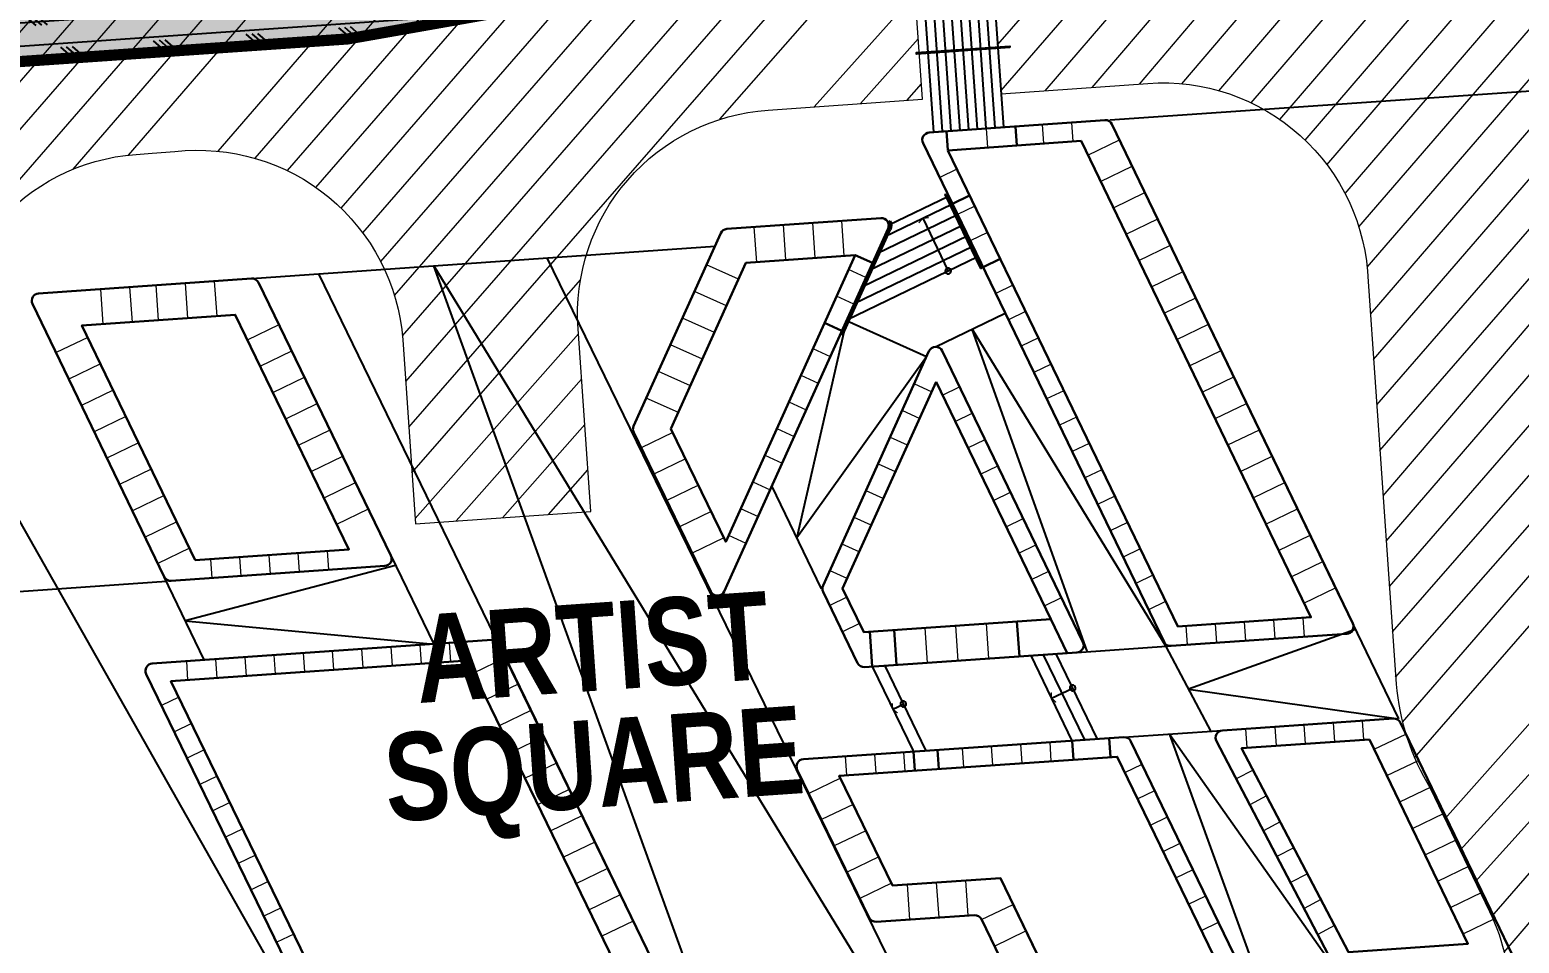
# Model space of a CAD drawing. Header units: millimetres. Extents: x 306 to 836129804, y -168137 to 818603917.
# Drawn here: x 834510140 to 834561028, y 818070758 to 818101972 of the extents above; entities that cross this region are included whole.
import ezdxf

# ---------------------------------------------------------------- set-up
doc = ezdxf.new("R2010")
doc.units = ezdxf.units.MM
doc.header["$LTSCALE"] = 3
for name, pattern in [('ACAD_ISO03W100', [30, 12, -18]), ('Dash 1_100', [2.25, 1.25, -1]), ('DIVIDE', [1.25, 0.5, -0.25, 0, -0.25, 0, -0.25])]:
    doc.linetypes.add(name, pattern=pattern)
for name, color, linetype in [('_ANCILIARY', 40, 'Continuous'), ('_ANCILIARY HATCH', 1, 'Continuous'), ('_base', 251, 'Continuous'), ('_DEV LINE', 96, 'DIVIDE'), ('LWK-GA_HANDRAIL', 251, 'Continuous'), ('LWK-STEPS', 251, 'Continuous'), ('LWK-STEPS ARROW', 251, 'Continuous')]:
    doc.layers.add(name, color=color, linetype=linetype)
for name, color, linetype, lineweight in [('Eva-New', 1, 'ACAD_ISO03W100', 18), ('Hatch (HOR not under LTC submission)', 252, 'Continuous', 35), ('LWK-GA_PLANTER WALL TILES', 251, 'Continuous', 9), ('LWK-GA_PLANTERWALL', 251, 'Continuous', 30), ('UAJ-00ANNO-t', 7, 'Continuous', 5)]:
    doc.layers.add(name, color=color, linetype=linetype, lineweight=lineweight)
doc.styles.add('_BOLD', font='arialbd.ttf', dxfattribs={"width": 0.8})

# ---------------------------------------------------------------- blocks, each defined once
blk = doc.blocks.new('3A35X-MAGP-P-00-0$0$02_UNS-dotopen')
at = {"layer": 'LWK-STEPS ARROW', "lineweight": -2}
blk.add_lwpolyline([(-0.5, 6.123233995736766e-17, 1), (0.5, 0, 1)], format="xyb", close=True, dxfattribs=at)
blk = doc.blocks.new('3A35X-MAGP-P-LD-00-0')
at = {"layer": '_base'}
for points in [[(834576482.7171346, 818100908.5213166), (834547043.2209332, 818098887.5178452)], [(834517727.9745632, 818093475.7456318), (834533553.9735228, 818094582.1026031)], [(834535850.6497957, 818061001.8397056), (834523950.4507833, 818093911.0163387), (834543691.6246833, 818061549.7754132)], [(834544207.5325582, 818060547.4460535), (834527817.8314686, 818094181.1029085)], [(834531644.6444136, 818069691.0713912), (834520013.3202828, 818093635.5085747)], [(834522336.8583231, 818063016.1175504), (834505571.7397932, 818092625.5760329), (834503200.7650394, 818061678.3599648)], [(834541086.7062768, 818091138.5056492), (834543466.8999133, 818092288.2658163)], [(834538044.1623021, 818092039.6726713), (834536342.0983381, 818084624.0268844), (834540774.0335021, 818090808.4393682)], [(834538044.1623021, 818092039.6726713), (834540774.0335021, 818090808.4393682)], [(834546280.6155558, 818080707.6579297), (834542338.2355117, 818091743.0608593), (834548963.090871, 818080891.4065473)], [(834537192.1170497, 818082863.8090786), (834535492.4521073, 818086384.2261221)], [(834522638.41137, 818083669.9997557), (834515453.1173854, 818081779.7113961), (834523941.8060395, 818080982.3732381)], [(834522478.9896326, 818084007.0374713), (834523941.8060395, 818080982.3732381)], [(834514809.2830704, 818083121.9547647), (834501777.94019, 818082206.4561437)], [(834516100.6457183, 818080438.2346991), (834514730.7440627, 818083279.2614336)], [(834555334.7735407, 818081683.5349605), (834556902.5755335, 818078430.5327893)], [(834555435.844364, 818081473.8250555), (834549728.0116682, 818079441.0383809), (834556902.5755335, 818078430.5327893)], [(834545915.1589135, 818080692.244372), (834549135.307145, 818080914.7022732)], [(834550499.5123416, 818077988.3068563), (834548962.6146901, 818080892.1905202)], [(834550872.634653, 818078014.3533694), (834547517.8532118, 818077785.6518757)], [(834553476.237858, 818065804.2067163), (834549089.4759617, 818077893.61076), (834554783.3016683, 818069813.0086747)]]:
    blk.add_lwpolyline(points, dxfattribs=at)
at = {"layer": 'LWK-GA_HANDRAIL', "ltscale": 0.5, "elevation": 0.3694684634786922}
blk.add_lwpolyline([(834543629.6129199, 818101363.7351264), (834540436.8393509, 818101139.563523), (834540433.0728045, 818101193.1936885), (834543625.845214, 818101417.3652104)], close=True, dxfattribs=at)
at = {"layer": 'LWK-GA_HANDRAIL', "ltscale": 0.5}
for points, elevation in [([(834541409.0228012, 818096341.4980785), (834541445.0407115, 818096358.8966455)], 4.147538339483037e-06), ([(834541409.0228012, 818096341.4980785), (834542626.922495, 818093820.2443547)], -0.1423431099997182), ([(834541445.0407115, 818096358.8966455), (834542662.9404054, 818093837.6429218)], -0.1423431099997182), ([(834539504.3764106, 818095421.4525323), (834539540.3972675, 818095438.8525229)], -0.2654935163339434), ([(834537884.6880498, 818091563.5519058), (834539509.4843721, 818095163.886013)], 2.387962164262257), ([(834537921.1509458, 818091547.1063195), (834539545.9436051, 818095147.4323102)], 2.387962164262257), ([(834542626.922495, 818093820.2443547), (834542662.9404054, 818093837.6429218)], 4.250290527765474e-06), ([(834537921.1509458, 818091547.1063197), (834537884.6880498, 818091563.5519058)], 2.387962164262257)]:
    blk.add_lwpolyline(points, dxfattribs=dict(at, elevation=elevation))
at = {"layer": 'LWK-GA_HANDRAIL', "ltscale": 0.5, "elevation": -0.2846905740935907}
for points in [[(834539504.3764107, 818095421.4525323, -0.22560821142722), (834539509.4842781, 818095163.8858044)], [(834539540.3871603, 818095438.8728187, -0.2252048695301617), (834539545.9429948, 818095147.4309577)]]:
    blk.add_lwpolyline(points, format="xyb", dxfattribs=at)
at = {"layer": 'LWK-GA_PLANTER WALL TILES'}
for p, q in [((834515539.1886374, 818092118.7770512, 1.327279455442847e-06), (834515458.0337249, 818093316.02969, 1.327630640285273e-06)), ((834516536.8991693, 818092186.4061452, 1.465718246641231e-06), (834516455.7442573, 818093383.6587834, 1.466069431543781e-06)), ((834514541.4781053, 818092051.1479576, 1.188840664240954e-06), (834514460.3231928, 818093248.4005964, 1.18919184908338e-06)), ((834538054.1276532, 818082586.6234145, 2.653492992520806), (834537468.8616241, 818082303.8449234, 5.404662936910669)), ((834538489.1714858, 818081686.2141389, 2.653493043908273), (834537903.9054567, 818081403.4356477, 5.404662988298136)), ((834549639.7535532, 818081600.9875088, 0.1231548705687225), (834549684.5202441, 818080952.4647093, 0.1231548704899477)), ((834550637.3795526, 818081669.8523426, 0.12315500900777), (834550682.1462436, 818081021.3295431, 0.1231550089289952)), ((834551635.005552, 818081738.7171764, 0.1231551474468175), (834551679.772243, 818081090.194377, 0.1231551473680427)), ((834552632.6315515, 818081807.5820103, 0.1231552858858649), (834552677.3982425, 818081159.0592108, 0.1231552858070902)), ((834553630.257551, 818081876.4468441, 0.1231554243249124), (834553675.0242419, 818081227.9240446, 0.1231554242461377))]:
    blk.add_line(p, q, dxfattribs=at)
for points, elevation in [([(834542819.8702403, 818098599.3234531), (834542865.9703343, 818097950.9602975)], -0.123150467296954), ([(834544730.2681644, 818098735.1570876), (834544776.3682584, 818098086.793932)], 0.2463054686499201), ([(834545727.749942, 818098806.080309), (834545773.8500359, 818098157.7171534)], 0.2463054686499201), ([(834546292.3919002, 818097692.7898657), (834547373.4866152, 818098214.2184203)], 0.2463067056983932), ([(834541812.8767593, 818097206.743148), (834541227.5857165, 818096924.0164338)], 4.028851773127395e-06), ([(834546726.8171284, 818096792.0819658), (834547807.9118434, 818097313.5105203)], 0.2463067056983932), ([(834547160.637883, 818095891.0826442), (834548241.7325982, 818096412.5111986)], 0.2463068082104062), ([(834542423.3254824, 818095943.0133615), (834541838.0344398, 818095660.2866466)], 4.250290527751943e-06), ([(834536972.3742093, 818094176.6827788), (834536888.2626648, 818095372.7114526)], 0.1231525487206838), ([(834537969.9104927, 818094246.8352085), (834537885.7989482, 818095442.8638823)], 0.1231525487206838), ([(834547595.0631111, 818094990.3747442), (834548676.1578263, 818095511.8032986)], 0.2463068082104062), ([(834534977.3386905, 818094035.8511162), (834534893.1900985, 818095232.4065937)], 0.1231522718425067), ([(834535974.8379259, 818094106.5303491), (834535890.7263814, 818095302.5590229)], 0.1231525487206838), ([(834542858.2896591, 818095042.5656035), (834542272.9986166, 818094759.8388886)], 4.250290527751943e-06), ([(834548030.0927151, 818094089.9584688), (834549111.1874298, 818094611.3870231)], 0.2463069108949927), ([(834534356.298211, 818093451.0245172), (834533262.6134795, 818093944.8337094)], 0.1231521279526676), ([(834538708.912071, 818093512.1183096), (834538116.4904252, 818093779.5728092)], 4.250290527779699e-06), ([(834548464.5179434, 818093189.2505689), (834549545.612658, 818093710.6791232)], 0.2463069108949927), ([(834512647.8587084, 818091912.8491974), (834512563.6607417, 818093109.8916785)], 9.259216492796833e-07), ([(834513645.3941096, 818091983.0141697), (834513561.1961429, 818093180.0566508)], 9.259216492796833e-07), ([(834533944.7896664, 818092539.6186154), (834532851.1049349, 818093033.4278076)], 0.1231521279526676), ([(834538297.441329, 818092600.6953405), (834537705.0196832, 818092868.1498401)], 4.250290527779699e-06), ([(834543728.2180127, 818093241.6700876), (834543142.9269701, 818092958.9433727)], 4.250290527751943e-06), ([(834548898.3386976, 818092288.2512469), (834549979.4334127, 818092809.679801)], 0.2463070134070056), ([(834544163.1821889, 818092341.2223287), (834543577.8911462, 818092058.4956145)], 4.353042716065403e-06), ([(834517575.8894684, 818091374.1644055), (834518654.9513574, 818091897.7019498)], 1.085829891274898e-06), ([(834533533.2811219, 818091628.2127136), (834532439.5963904, 818092122.0219058)], 0.1231521279526676), ([(834549332.7639254, 818091387.5433468), (834550413.8586406, 818091908.9719008)], 0.2463070134070056), ([(834512118.4550285, 818091460.0394673), (834511037.7029418, 818090938.5273129)], 0.1231461496797579), ([(834544598.1463647, 818091440.7745702), (834544012.855322, 818091158.0478561)], 4.353042716051525e-06), ([(834518012.4033034, 818090474.4668608), (834519091.4651923, 818090998.0044051)], 1.085829891274898e-06), ([(834533121.7725779, 818090716.8068119), (834532028.0878462, 818091210.6160041)], 0.1231519966940329), ([(834536896.8059711, 818091077.9432604), (834537489.2182957, 818090810.4929687)], 0.1231531437638681), ([(834549766.5846804, 818090486.544025), (834550847.6793953, 818091007.9725794)], 0.2463071159190186), ([(834512553.0484905, 818090559.4127284), (834511472.2964038, 818090037.900574)], 0.1231461496797579), ([(834532710.2640333, 818089805.4009101), (834531616.5793016, 818090299.2101023)], 0.1231519966940329), ([(834545033.1105415, 818090540.3268124), (834544447.819499, 818090257.6000983)], 4.455794904337229e-06), ([(834518448.9171383, 818089574.7693161), (834519527.9790273, 818090098.3068604)], 1.085829891274898e-06), ([(834536485.3352288, 818090166.5202916), (834537077.7475533, 818089899.0699998)], 0.1231531437638681), ([(834540947.8053071, 818089601.9565787), (834540383.300399, 818089856.9061478)], 2.653493302183635), ([(834541321.6496097, 818089490.0711377), (834541906.8688809, 818089772.9463836)], 2.6534935252795), ([(834550201.0099087, 818089585.836125), (834551282.1046236, 818090107.2646794)], 0.2463071159190186), ([(834512987.6419525, 818089658.7859895), (834511906.8898658, 818089137.2738351)], 0.1231461496797579), ([(834532298.7554886, 818088893.9950083), (834531205.070757, 818089387.8042005)], 0.1231518654353981), ([(834536073.8614169, 818089255.098708), (834536666.2768116, 818088987.6470306)], 0.123153012515345), ([(834545468.0747174, 818089639.879054), (834544882.783675, 818089357.1523398)], 4.455794904351107e-06), ([(834513422.235414, 818088758.1592504), (834512341.4833277, 818088236.6470957)], 0.1231462523260975), ([(834518884.1428326, 818088674.4473623), (834519963.2047218, 818089197.984907)], 1.188840664286315e-06), ([(834540536.2026695, 818088690.5931667), (834539971.6977613, 818088945.5427358)], 2.653493302183635), ([(834541756.8422956, 818088589.7337976), (834542342.0615668, 818088872.6090435)], 2.6534935252795), ([(834545903.0388939, 818088739.4312965), (834545317.7478514, 818088456.7045815)], 4.558547092567422e-06), ([(834550634.8306634, 818088684.8368032), (834551715.925378, 818089206.2653574)], 0.2463072184310315), ([(834519320.6566677, 818087774.7498177), (834520399.7185569, 818088298.2873625)], 1.188840664286315e-06), ([(834532109.0367002, 818088206.1920118), (834531029.3445332, 818087682.4890169)], 2.866450537298735e-06), ([(834535662.3906751, 818088343.6757389), (834536254.8060697, 818088076.2240615)], 0.123153012515345), ([(834551069.2558916, 818087784.1289032), (834552150.3506061, 818088305.5574573)], 0.2463072184310315), ([(834513856.8288764, 818087857.5325117), (834512776.0767901, 818087336.020357)], 0.1231462523260975), ([(834540124.6107329, 818087779.2534484), (834539550.8120549, 818088038.4003991)], 2.653493169658574), ([(834542192.0349816, 818087689.3964574), (834542777.2542528, 818087972.2717034)], 2.6534935252795), ([(834546338.0030708, 818087838.9835385), (834545752.7120283, 818087556.2568235)], 4.558547092567422e-06), ([(834519757.1705028, 818086875.0522732), (834520836.232392, 818087398.5898179)], 1.188840664286315e-06), ([(834532545.4558623, 818087306.4485401), (834531465.7636952, 818086782.7455451)], 2.866450537298735e-06), ([(834535250.916863, 818087432.2541561), (834535843.3353277, 818087164.8010926)], 0.1231528812668219), ([(834551503.0766462, 818086883.1295813), (834552584.1713609, 818087404.5581356)], 0.2463073209430445), ([(834514291.4223384, 818086956.9057729), (834513210.6702517, 818086435.3936186)], 0.123146354972437), ([(834539713.0080955, 818086867.8900363), (834539139.2094175, 818087127.0369871)], 2.653493169658574), ([(834542627.2276678, 818086789.0591171), (834543212.446939, 818087071.9343632)], 2.653493628096935), ([(834546772.9672467, 818086938.5357802), (834546187.6762043, 818086655.809065)], 4.66129928089476e-06), ([(834520192.396197, 818085974.7303201), (834521271.4580865, 818086498.2678646)], 1.29185143729888e-06), ([(834532981.8750244, 818086406.7050688), (834531902.1828576, 818085883.0020739)], 2.96961819765911e-06), ([(834534839.4461211, 818086520.831187), (834535431.8645859, 818086253.3781235)], 0.1231528812668219), ([(834539301.4161593, 818085956.5503182), (834538718.3237113, 818086219.8946509)], 2.653493037133511), ([(834543062.4203541, 818085888.7217771), (834543647.6396253, 818086171.5970232)], 2.653493628096935), ([(834551937.5018744, 818085982.4216814), (834553018.5965891, 818086503.8502357)], 0.2463073209430445), ([(834514726.0158004, 818086056.279034), (834513645.2637137, 818085534.7668797)], 0.123146354972437), ([(834547207.931424, 818086038.0880225), (834546622.6403817, 818085755.3613073)], 4.661299280867004e-06), ([(834515160.6092625, 818085155.6522951), (834514079.8571758, 818084634.1401408)], 0.1231464576187765), ([(834520628.9100318, 818085075.0327753), (834521707.9719213, 818085598.5703198)], 1.29185143729888e-06), ([(834533418.2941866, 818085506.9615971), (834532338.6020198, 818084983.2586021)], 2.96961819765911e-06), ([(834534427.9723088, 818085609.409604), (834535020.3938438, 818085341.9551541)], 0.1231527500182988), ([(834538889.8135216, 818085045.1869062), (834538306.7210736, 818085308.5312389)], 2.653493037133511), ([(834543497.6130397, 818084988.384437), (834544082.832311, 818085271.2596831)], 2.653493730914371), ([(834547642.8955996, 818085137.6402633), (834547057.6045569, 818084854.9135488)], 4.764051469152708e-06), ([(834552371.3226289, 818085081.4223595), (834553452.4173437, 818085602.8509134)], 0.2463074234550575), ([(834534016.5015664, 818084697.9866351), (834534608.9231014, 818084430.5321852)], 0.1231527500182988), ([(834552805.7478567, 818084180.7144593), (834553886.8425716, 818084702.1430132)], 0.2463074234550575), ([(834515595.2027245, 818084255.0255562), (834514514.4506378, 818083733.5134019)], 0.1231464576187765), ([(834520300.6762592, 818084162.5510615), (834520345.9309878, 818083514.1283525)], 5.289641046666777e-07), ([(834533854.7133487, 818084607.2181253), (834532775.021182, 818084083.5151304)], 2.96961819765911e-06), ([(834538478.210884, 818084133.8234942), (834537895.118436, 818084397.1678269)], 2.653493037133511), ([(834543932.8057259, 818084088.047097), (834544518.0249972, 818084370.9223431)], 2.653493730914371), ([(834548077.8597759, 818084237.192505), (834547492.5687332, 818083954.4657905)], 4.764051469180464e-06), ([(834516310.3826653, 818083884.0604237), (834516355.637394, 818083235.6377147)], 5.289641046666777e-07), ([(834517307.9560637, 818083953.6830832), (834517353.2107924, 818083305.2603742)], 5.289641046666777e-07), ([(834518305.5294622, 818084023.3057426), (834518350.7841909, 818083374.8830336)], 5.289641046666777e-07), ([(834519303.1028607, 818084092.9284021), (834519348.3575894, 818083444.5056931)], 5.289641046666777e-07), ([(834553239.5686116, 818083279.7151375), (834554320.6633266, 818083801.1436921)], 0.2463075259670704), ([(834538066.6082463, 818083222.4600822), (834537483.5157983, 818083485.8044149)], 2.653493037133511), ([(834544367.9984117, 818083187.709757), (834544953.2176827, 818083470.5850027)], 2.653493833731806), ([(834548512.8239521, 818083336.7447473), (834547927.5329095, 818083054.0180324)], 4.866803657396779e-06), ([(834553673.99384, 818082379.0072376), (834554755.088555, 818082900.4357922)], 0.2463075259670704), ([(834544803.1910974, 818082287.3724167), (834545388.4103684, 818082570.2476624)], 2.653493833731806), ([(834548947.7881289, 818082436.2969893), (834548362.4970863, 818082153.5702745)], 4.866803657410657e-06), ([(834541769.3683805, 818081608.9640381), (834541851.9936743, 818080411.8119755)], -32.93357253703392), ([(834542818.4498358, 818081681.3697634), (834542901.0751295, 818080484.217701)], -32.93357268261326), ([(834540720.2869256, 818081536.5583128), (834540802.9122193, 818080339.4062501)], -32.93357239145459), ([(834518538.247219, 818079957.850682), (834518492.9697726, 818080606.271805)], 0.1231483764552106), ([(834519535.8181776, 818080027.5082918), (834519490.5407312, 818080675.9294149)], 0.1231483764552106), ([(834520533.3891362, 818080097.1659017), (834520488.1116898, 818080745.5870247)], 0.1231483764552106), ([(834521530.9600948, 818080166.8235115), (834521485.6826484, 818080815.2446345)], 0.1231483764552106), ([(834522528.5310534, 818080236.4811213), (834522483.253607, 818080884.9022443)], 0.1231483764552106), ([(834523526.102012, 818080306.1387311), (834523480.8245656, 818080954.5598541)], 0.1231483764552106), ([(834524523.6729707, 818080375.796341), (834524478.3955243, 818081024.217464)], 0.1231483764552106), ([(834515545.5343431, 818079748.8778526), (834515500.2568967, 818080397.2989756)], 0.1231483764552106), ([(834516543.1053017, 818079818.5354624), (834516497.8278553, 818080466.9565854)], 0.1231483764552106), ([(834517540.6762604, 818079888.1930722), (834517495.398814, 818080536.6141952)], 0.1231483764552106), ([(834525313.425492, 818079994.8374205), (834526398.19539, 818080521.0104235)], 0.1231502236939049), ([(834525749.8493965, 818079095.096249), (834526834.6192944, 818079621.2692521)], 0.1231502236939049), ([(834515229.6941319, 818079167.4840493), (834514644.2585915, 818078883.6053735)], 0.1231469870437864), ([(834526186.2733009, 818078195.3550775), (834527271.0431988, 818078721.5280806)], 0.1231502236939049), ([(834515666.0063909, 818078267.6887323), (834515080.5708506, 818077983.8100564)], 0.1231469870437864), ([(834551733.1800321, 818077433.7549974), (834551688.2620429, 818078082.2011205)], 5.321771903116989e-06), ([(834552730.789452, 818077502.8595963), (834552685.8714627, 818078151.3057194)], 5.321771903116989e-06), ([(834553728.3988718, 818077571.9641951), (834553683.4808825, 818078220.4103183)], 5.321771903116989e-06), ([(834554726.0082916, 818077641.068794), (834554681.0903023, 818078289.5149171)], 5.321771903116989e-06), ([(834555723.6177114, 818077710.1733929), (834555678.6997222, 818078358.619516)], 5.321771903116989e-06), ([(834526622.6972053, 818077295.613906), (834527707.4671032, 818077821.7869091)], 0.1231502236939049), ([(834544043.5061142, 818076906.4255706), (834543999.1173425, 818077554.9081357)], 5.378158122793003e-06), ([(834545041.1715987, 818076974.7159888), (834544996.7828269, 818077623.1985538)], 5.378158122793003e-06), ([(834556075.8318348, 818077385.6484013), (834557156.8561682, 818077906.5959909)], 0.123157351149129), ([(834516102.31865, 818077367.8934152), (834515516.8831097, 818077084.0147394)], 0.1231469870437864), ([(834538057.5132077, 818076496.6830617), (834538013.1244359, 818077145.1656268)], 5.378158122793003e-06), ([(834539055.1786921, 818076564.9734799), (834539010.7899203, 818077213.4560449)], 5.378158122793003e-06), ([(834540052.8441765, 818076633.263898), (834540008.4554048, 818077281.7464631)], 5.378158122793003e-06), ([(834542048.1751454, 818076769.8447343), (834542003.7863736, 818077418.3272994)], 5.378158122793003e-06), ([(834543045.8406298, 818076838.1351525), (834543001.451858, 818077486.6177175)], 5.378158122793003e-06), ([(834556509.9548261, 818076484.7947903), (834557590.9791595, 818077005.7423799)], 0.123157351149129), ([(834527059.1211097, 818076395.8727345), (834528143.8910077, 818076922.0457376)], 0.1231502236939049), ([(834547555.5354769, 818076593.9603314), (834548140.8085557, 818076876.7243998)], 0.1231556534846795), ([(834551934.353441, 818076675.1016252), (834551358.6132929, 818076373.4009762)], 5.352244724599793e-06), ([(834516539.9124706, 818076468.720094), (834515954.4774096, 818076184.8416504)], 0.1231470903639784), ([(834527495.5450141, 818075496.1315631), (834528580.3149121, 818076022.3045661)], 0.1231502236939049), ([(834537834.0213438, 818076403.2786564), (834536754.3291769, 818075879.5756613)], 5.378158122779086e-06), ([(834547990.5570716, 818075693.5403116), (834548575.8301504, 818075976.3043799)], 0.1231556534846795), ([(834556944.0778174, 818075583.9411793), (834558025.1021508, 818076104.8887689)], 0.123157351149129), ([(834516976.2247299, 818075568.924777), (834516390.7896689, 818075285.0463334)], 0.1231470903639784), ([(834528798.526496, 818075572.434736), (834528801.3843834, 818075573.8209684)], 0.1231505078167149), ([(834538270.440506, 818075503.5351846), (834537190.748339, 818074979.8321896)], 5.378158122779086e-06), ([(834552398.5082858, 818075789.347551), (834551822.7681377, 818075487.646902)], 5.352244724599793e-06), ([(834527931.9689186, 818074596.3903916), (834529016.7388165, 818075122.5633947)], 0.1231502236939049), ([(834548426.4327103, 818074793.5335977), (834549011.7057891, 818075076.297666)], 0.1231557564559083), ([(834557378.200809, 818074683.0875684), (834558459.2251424, 818075204.0351582)], 0.1231574536611419), ([(834517413.8185505, 818074669.7514553), (834516828.3839684, 818074385.8732445)], 0.1231471936841703), ([(834538706.8596681, 818074603.7917129), (834537627.1675012, 818074080.0887178)], 5.378158122779086e-06), ([(834552862.6631305, 818074903.5934768), (834552286.9229825, 818074601.8928277)], 5.352244724599793e-06), ([(834528368.392823, 818073696.6492201), (834529453.1627209, 818074222.8222232)], 0.1231502236939049), ([(834548861.4543048, 818073893.1135777), (834549446.7273836, 818074175.877646)], 0.1231557564559083), ([(834553326.8179761, 818074017.8394029), (834552751.0778283, 818073716.1387534)], 5.463343214783708e-06), ([(834557812.3238003, 818073782.2339574), (834558893.3481337, 818074303.1815472)], 0.1231574536611419), ([(834517850.130809, 818073769.956138), (834517264.6962268, 818073486.0779272)], 0.1231471936841703), ([(834539143.2788303, 818073704.0482411), (834538063.5866634, 818073180.3452461)], 5.378158122779086e-06), ([(834528804.8167274, 818072796.9080486), (834529889.5866253, 818073323.0810517)], 0.1231502236939049), ([(834549297.3299434, 818072993.1068641), (834549882.6030221, 818073275.8709327)], 0.1231558594271372), ([(834553790.9728216, 818073132.085329), (834553215.2326738, 818072830.3846796)], 5.463343214783708e-06), ([(834558246.4467918, 818072881.3803465), (834559327.4711254, 818073402.3279359)], 0.1231575561731549), ([(834518287.7246305, 818072870.7828164), (834517702.2905272, 818072586.9048381)], 0.1231472970043622), ([(834529241.2406318, 818071897.1668772), (834530326.0105298, 818072423.3398802)], 0.1231502236939049), ([(834539579.6979924, 818072804.3047694), (834538500.0058255, 818072280.6017743)], 5.378158122779086e-06), ([(834540115.2210984, 818072762.5241014), (834540196.3788819, 818071565.2716573)], 3.708748086644742e-06), ([(834541112.9314682, 818072830.1555877), (834541194.0892518, 818071632.9031436)], 3.708748086644742e-06), ([(834542110.6418381, 818072897.787074), (834542191.7996216, 818071700.53463)], 3.708748086644742e-06), ([(834558680.5697829, 818071980.5267354), (834559761.5941164, 818072501.4743248)], 0.1231575561731549), ([(834518724.0368887, 818071970.987499), (834518138.6027855, 818071687.1095207)], 0.1231472970043622), ([(834542661.2442673, 818071562.7015294), (834543742.1656021, 818072083.8627981)], 0.1231553732774476), ([(834549732.3515384, 818072092.6868443), (834550317.6246171, 818072375.450913)], 0.1231558594271372), ([(834554255.1276664, 818072246.3312553), (834553679.3875185, 818071944.6306057)], 5.574441704926257e-06), ([(834529677.6645362, 818070997.4257057), (834530762.4344342, 818071523.5987087)], 0.1231502236939049), ([(834550168.2271768, 818071192.6801302), (834550753.5002556, 818071475.4441985)], 0.1231559623983661), ([(834559114.6927739, 818071079.6731243), (834560195.7171075, 818071600.6207137)], 0.1231575561731549), ([(834519161.63071, 818071071.8141785), (834518576.1970862, 818070787.9364318)], 0.1231474003245542), ([(834543095.5453246, 818070661.9337504), (834544176.4666593, 818071183.0950191)], 0.1231553732774476), ([(834554719.2825121, 818071360.5771816), (834554143.5423642, 818071058.876532)], 5.574441704926257e-06)]:
    blk.add_lwpolyline(points, dxfattribs=dict(at, elevation=elevation))
at = {"layer": 'LWK-GA_PLANTERWALL'}
for points, elevation in [([(834540866.5967141, 818098458.7480732), (834546871.9586927, 818098885.7429589, -0.3072475321407911), (834547114.8655162, 818098744.9808044), (834555342.5478611, 818081686.6444001, -0.5306034147550037), (834555134.5799714, 818081328.6290523), (834549135.307145, 818080914.7022732, -0.3065129384996769), (834548892.987077, 818081055.3682861), (834540659.2155796, 818098100.6365848, -0.5301209505404825)], 4.028851773127987e-06), ([(834533958.4701301, 818095166.7655772), (834539218.5057963, 818095536.6812257, -0.5676174443771245), (834539463.8996456, 818095184.4294695), (834533863.4522495, 818082779.2862862, -0.6360102265317729), (834533410.6606393, 818082773.0491811), (834530772.6719372, 818088211.6580219, -0.2224959238970569), (834530769.7558571, 818088423.6389025), (834533748.15629, 818095020.2575965, -0.2758115518309746)], 3.044680891904153e-06), ([(834510439.9807335, 818092965.4980881), (834517710.0375844, 818093476.8250723, -0.3064059985937826), (834517952.5019621, 818093336.5695927), (834522478.9896331, 818084007.0374718, -0.5310902737035542), (834522271.4709114, 818083648.5156634), (834514975.8142812, 818083139.3370777, -0.3068421665272928), (834514733.2519318, 818083280.0820619), (834510232.3640405, 818092607.4657848, -0.5302341672384957)], -2.261924160986537e-07), ([(834537242.8295752, 818082977.6566424), (834540862.1203837, 818090991.4274992, -0.6364379723200988), (834541315.0455718, 818090997.3250118), (834546123.0296453, 818081050.4492232, -0.5308666335039622), (834545915.1589135, 818080692.244372), (834538663.7018219, 818080191.7617753, -0.3064947470616269), (834538421.3859001, 818080332.4074969), (834537245.5681093, 818082765.995025, -0.2221233315775485)], 2.530343333860376), ([(834528902.6854559, 818063572.2396713), (834531595.4340545, 818069587.9760385, 0.221649142901156), (834531592.1859714, 818069799.2208761), (834526166.5240752, 818080984.8854201, 0.3062956193909088), (834525924.17438, 818081125.1721833), (834514324.8453276, 818080315.2232503, 0.5312355368441901), (834514117.3886502, 818079956.5922506), (834522271.9489131, 818063170.1222705, 0.3045336847544522), (834522512.7731009, 818063029.8700529), (834528690.4551885, 818063424.8880556, 0.2783924686359643)], 2.041165337591678e-06), ([(834550887.8788204, 818078026.7584182), (834556729.3497386, 818078431.3982471, -0.3068429884998951), (834556971.8392907, 818078290.5266404), (834560966.6003647, 818070000.9520049, -0.5301170322240306), (834560758.8879052, 818069643.0345755), (834555256.8671529, 818069256.9251322, -0.297916572156847), (834555017.9276912, 818069390.2731028), (834550683.7164518, 818077661.317352, -0.5412224017758415)], 5.215924998712437e-06)]:
    blk.add_lwpolyline(points, format="xyb", close=True, dxfattribs=dict(at, elevation=elevation))
at = {"layer": 'LWK-GA_PLANTERWALL', "ltscale": 0.5}
for points, elevation in [([(834540866.5967141, 818098458.7480732), (834546871.9586926, 818098885.7429587)], -0.1231460843372082), ([(834543817.3520179, 818098670.2466745), (834543863.4521118, 818098021.8835189)], -0.123150467296954), ([(834547114.8655161, 818098744.9808043), (834554991.8173909, 818082413.8088791)], -0.1231469499993533), ([(834543307.0001457, 818072978.8842455), (834546783.1374022, 818065784.2346767)], -0.123144826060888), ([(834543742.1656022, 818072083.8627981), (834546347.9719458, 818066679.2561241)], 5.583458681512887e-06)]:
    blk.add_lwpolyline(points, dxfattribs=dict(at, elevation=elevation))
at = {"layer": 'LWK-GA_PLANTERWALL'}
for points, elevation in [([(834541458.9345536, 818098503.1799299), (834541505.0346476, 818097854.8167742)], 1.108307565977945), ([(834542247.840935, 818096306.2953894), (834541662.5498922, 818096023.5686753)], 4.028851773141273e-06), ([(834538338.7324218, 818094271.8467925), (834538931.156901, 818094004.3898125)], 2.969618197679047e-06), ([(834543293.2538359, 818094142.1178455), (834542707.9627934, 818093859.3911307)], 4.250290527751943e-06), ([(834537885.970587, 818091689.2723714), (834537293.5489413, 818091956.726871)], 4.250290527779699e-06), ([(834543950.1565847, 818080556.6234263), (834543867.5312909, 818081753.775489)], 2.010049628371982), ([(834545585.2284808, 818080669.4731637), (834545022.5799129, 818081833.4950287)], 2.899794996169784), ([(834538925.1929575, 818080209.8094256), (834538841.4718561, 818081407.0769596)], 2.407193664967134), ([(834539753.8307644, 818080267.0005248), (834539671.2054707, 818081464.1525875)], -32.81042246184613), ([(834545755.5035628, 818077675.1331519), (834545799.8923346, 818077026.6505868)], -0.1231460522400708), ([(834547014.6841434, 818077761.3243352), (834547059.0729152, 818077112.84177)], -0.1231460522400708), ([(834540330.3591392, 818077303.7808322), (834540374.7479103, 818076655.2982779)], 3.782653322209617e-06), ([(834541158.0785573, 818077360.4384159), (834541202.467329, 818076711.9558508)], 9.5056533034261)]:
    blk.add_lwpolyline(points, dxfattribs=dict(at, elevation=elevation))
for points, elevation in [([(834541501.0770522, 818097852.2200904), (834546056.9354777, 818098176.1519789), (834553909.4502623, 818081895.6451243), (834549360.5608416, 818081581.7892288)], 0.1231551474468174), ([(834532046.4658203, 818088335.1912537), (834534608.5878791, 818094009.8282721), (834538338.7324218, 818094271.8467925), (834533917.2842283, 818084478.2188841)], 2.969618197654536e-06), ([(834515791.679123, 818083847.8590577), (834511921.9786298, 818091867.2059659), (834517160.9775807, 818092235.0899493), (834521044.5669172, 818084214.4686875)], 1.188840664249194e-06), ([(834541102.2605336, 818089943.9486582), (834545022.5801739, 818081833.4948965), (834538631.1461173, 818081392.3695513), (834537912.153021, 818082880.468002)], 2.53034341627766), ([(834522479.6184402, 818064230.2007555), (834514960.7646344, 818079708.0450076), (834525108.4426796, 818080416.6291829), (834530319.0712517, 818069675.8927709), (834528043.0676343, 818064585.9430159)], 1.962969165382546e-06), ([(834555913.1168977, 818077723.3000383), (834559277.407712, 818070742.0214875), (834555193.596515, 818070455.436224), (834551543.6808459, 818077420.6283514)], 5.321771903095911e-06), ([(834546783.1374022, 818065784.2346768), (834543307.0001457, 818072978.8842456), (834539616.3659135, 818072728.7083583), (834537797.3534229, 818076478.8750677), (834547296.6623524, 818077129.1048185), (834552604.3198922, 818066156.4571137)], 5.378158122789743e-06)]:
    blk.add_lwpolyline(points, close=True, dxfattribs=dict(at, elevation=elevation))
at = {"layer": 'LWK-GA_PLANTERWALL', "elevation": 4.473101020764809e-06}
blk.add_lwpolyline([(834546221.7882481, 818064545.8897632, -0.3051147575306707), (834545980.7322537, 818064686.6204572), (834542652.7134345, 818071574.7055342, 0.3061609722849399), (834542410.7026765, 818071715.3733435), (834539058.1797568, 818071488.1169034, -0.3057417842749884), (834538816.3360174, 818071628.4397053), (834536362.2667017, 818076687.8711809, -0.5314846330872556), (834536570.1299652, 818077046.3923426), (834547521.9640167, 818077796.0477521, -0.3062171749763383), (834547764.0900078, 818077655.4935567), (834553581.8097148, 818065628.3821024, -0.2100518090930064), (834553589.1415505, 818065427.3401635), (834553480.519722, 818065153.5044894, -0.2900759477723073), (834553264.0876085, 818064996.1937752), (834546221.7882481, 818064545.8897632)], format="xyb", dxfattribs=at)
at = {"layer": 'LWK-STEPS', "ltscale": 0.5}
for p, q in [((834542820.017594, 818098597.5458949, -8.299947615308945e-08), (834542301.913811, 818106002.1138904, -8.306346052644464e-08)), ((834543119.2623168, 818098618.8228748, -4.146774892910265e-08), (834542601.1835015, 818106023.0340424, -4.153173027710011e-08)), ((834543418.5070398, 818098640.0998546), (834542900.4531919, 818106043.9541943)), ((834541024.5256814, 818098470.2209435, -3.321898420782787e-07), (834540506.2956684, 818105876.5929786, -3.32253842078023e-07)), ((834541323.7939795, 818098491.1609952, -2.906581119399565e-07), (834540805.5653588, 818105897.5131307, -2.907221117731673e-07)), ((834541623.0387025, 818098512.437975, -2.491263847992364e-07), (834541104.8350492, 818105918.4332826, -2.491903815238228e-07)), ((834541922.2834255, 818098533.7149551, -2.075946576307608e-07), (834541404.1047397, 818105939.3534346, -2.076586513022338e-07)), ((834542221.5281482, 818098554.991935, -1.660629304900407e-07), (834541703.3744301, 818105960.2735865, -1.661269210528893e-07)), ((834542520.772871, 818098576.2689148, -1.245312032938095e-07), (834542002.6441205, 818105981.1937385, -1.245951908313003e-07)), ((834545755.5035628, 818077675.133152, 4.53546208959497e-06), (834544349.2072723, 818080584.1651909, 2.133200049946919)), ((834546185.5607563, 818077704.5706599, 4.595138072464146e-06), (834544779.1501924, 818080613.8390822, 2.054712176656053)), ((834546615.6179497, 818077734.0081679, 4.654814055334471e-06), (834545209.0931125, 818080643.5129734, 1.976224303338038)), ((834538924.8737384, 818080209.7873937, 3.616608874525193e-06), (834540328.9918209, 818077303.6872495, 9.322195716271752)), ((834539354.7800769, 818080239.4587603, -32.68727273474695), (834540759.0123634, 818077333.1222486, 9.628803197800657))]:
    blk.add_line(p, q, dxfattribs=at)
for points, elevation in [([(834539332.977168, 818094894.4341393), (834541664.0487698, 818096020.4657509)], 4.147538339475401e-06), ([(834539485.6486173, 818095301.3501519), (834541533.5595168, 818096290.6000783)], 4.147538339475401e-06), ([(834539076.4933637, 818094326.3153759), (834541838.0344403, 818095660.2866476)], 4.168088777117705e-06), ([(834538563.5257556, 818093190.0778493), (834542186.0057815, 818094939.9284409)], 4.209189652436386e-06), ([(834538820.0095598, 818093758.1966126), (834542012.0201108, 818095300.1075442)], 4.188639214776473e-06), ([(834538307.0419517, 818092621.959086), (834542359.9914521, 818094579.7493376)], 4.229740090095152e-06), ([(834538049.926115, 818092064.4982021), (834542533.9771227, 818094219.5702342)], 4.250290527755065e-06), ([(834538924.9981654, 818080210.212276), (834540330.3591392, 818077303.7808322)], 3.782653322176714e-06)]:
    blk.add_lwpolyline(points, dxfattribs=dict(at, elevation=elevation))
at = {"layer": 'LWK-STEPS ARROW', "ltscale": 0.5, "const_width": 40}
for points, elevation in [([(834540514.8849545, 818095371.5226943), (834540648.6917273, 818095529.9942758), (834540854.8770326, 818095552.4690257)], -0.1231459072819395), ([(834545037.4391233, 818079336.5604631), (834545052.3359045, 818079129.689536), (834545205.7928337, 818078990.1600931)], 1.066631889972682), ([(834539602.9887946, 818078963.3992991), (834539626.9327797, 818078756.7373216), (834539788.8003004, 818078626.0415181)], 4.661099666440315)]:
    blk.add_lwpolyline(points, dxfattribs=dict(at, elevation=elevation))
at = {"layer": 'LWK-STEPS ARROW', "ltscale": 0.5}
for points, elevation in [([(834540648.6917273, 818095529.9942758), (834541518.6200808, 818093729.0987594)], -0.1231459072819395), ([(834545052.3554174, 818079129.6491715), (834545772.6089857, 818079477.8370486)], 0.9434517880659556), ([(834539627.6786523, 818078756.9965541), (834539987.2138422, 818078930.5119712)], -0.1231459692284898)]:
    blk.add_lwpolyline(points, dxfattribs=dict(at, elevation=elevation))
at = {"layer": 'LWK-STEPS ARROW', "xscale": 200, "yscale": 200, "zscale": 200, "rotation": 273.9989084199175}
for p in [(834541518.6200808, 818093729.0987594, -0.1231459072819396), (834545772.6089857, 818079477.8370488, 0.9434517880659558), (834539987.2138422, 818078930.5119712, -0.1231459692284898)]:
    blk.add_blockref('3A35X-MAGP-P-00-0$0$02_UNS-dotopen', p, dxfattribs=at)

msp = doc.modelspace()

# ---------------------------------------------------------------- hatches: boundary and pattern name
at = {"layer": '_ANCILIARY'}
h = msp.add_hatch(color=256, dxfattribs=at)
h.dxf.hatch_style = 1
edge = h.paths.add_edge_path()
edge.add_line((834542914.9929979, 818105847.3744769), (834540403.5646987, 818141782.8646219))
edge.add_line((834540403.5646987, 818141782.8646219), (834541139.3042858, 818141835.453347))
edge.add_line((834541139.3042858, 818141835.453347), (834543263.3236696, 818129534.6901776))
edge.add_line((834543263.3236696, 818129534.6901776), (834545013.3910961, 818104490.4836831))
edge.add_line((834545013.3910961, 818104490.4836831), (834531772.206491, 818103564.8224277))
edge.add_line((834531772.206491, 818103564.8224277), (834520997.037054, 818101658.7480603))
edge.add_line((834520997.037054, 818101658.7480603), (834495928.0096353, 818099906.2290766))
edge.add_line((834495928.0096353, 818099906.2290766), (834493671.507515, 818132184.5176688))
edge.add_line((834493671.507515, 818132184.5176688), (834495068.0044311, 818132283.5035447))
edge.add_line((834495068.0044311, 818132283.5035447), (834492304.7740227, 818171810.3215218))
edge.add_line((834492304.7740227, 818171810.3215218), (834494648.7875062, 818175122.687112))
edge.add_arc((834558589.1223625, 818267563.9851216), 112399.9999966109, 235.3289398714321, 253.5507733699743)
edge.add_line((834526761.3130568, 818159764.3999923), (834525838.8489622, 818155575.6218678))
edge.add_arc((834566053.1591091, 818281265.8907228), 131966.7928890802, 237.7659913467053, 252.2580475845591, ccw=False)
edge.add_line((834495664.9155209, 818169638.2526128), (834500326.9488298, 818102870.1982676))
edge.add_line((834500326.9488298, 818102870.1982676), (834542914.9929979, 818105847.3744769))
at = {"layer": '_ANCILIARY HATCH'}
h = msp.add_hatch(dxfattribs=at)
h.set_pattern_fill('CORK', color=256, scale=250, angle=3.998908350218276)
h.set_pattern_definition([(3.998908350218276, (0, 0), (-55.35411463791137, 791.8175196929233), []), (138.9989083502183, (423.5858171654173, -368.2317025275059), (-1472.92744632587, -1694.344000516116), [1122.5325, -1122.5325]), (138.9989083502183, (621.5401970886481, -354.3931738680281), (-1472.92744632587, -1694.344000516116), [1122.5325, -1122.5325]), (138.9989083502183, (819.494577011879, -340.5546452085503), (-1472.92744632587, -1694.344000516116), [1122.5325, -1122.5325])])
edge = h.paths.add_edge_path()
edge.add_line((834542594.6065328, 818106125.7209853), (834540394.5935465, 818141938.1305822))
edge.add_line((834540394.5935465, 818141938.1305822), (834541062.3589587, 818142015.9652631))
edge.add_line((834541062.3589587, 818142015.9652631), (834543262.744766, 818129534.3279674))
edge.add_line((834543262.744766, 818129534.3279674), (834545012.8121926, 818104490.121473))
edge.add_line((834545012.8121926, 818104490.121473), (834531771.6275874, 818103564.4602176))
edge.add_line((834531771.6275874, 818103564.4602176), (834520996.4581504, 818101658.3858502))
edge.add_line((834520996.4581504, 818101658.3858502), (834495927.4307318, 818099905.8668665))
edge.add_line((834495927.4307318, 818099905.8668665), (834493670.9286114, 818132184.1554587))
edge.add_line((834493670.9286114, 818132184.1554587), (834495067.4255276, 818132283.1413345))
edge.add_line((834495067.4255276, 818132283.1413345), (834492304.1951191, 818171809.9593116))
edge.add_line((834492304.1951191, 818171809.9593116), (834494648.2086027, 818175122.3249018))
edge.add_arc((834558588.5434589, 818267563.6229115), 112399.9999966109, 235.3289398714321, 253.5507733699743)
edge.add_line((834526760.7341533, 818159764.0377822), (834525862.8655366, 818155684.619004))
edge.add_arc((834562809.2399589, 818275296.1017796), 125187.6247666832, 237.5645200069952, 252.83478650469982, ccw=False)
edge.add_line((834495664.9154882, 818169638.2526338), (834500460.6598426, 818103180.2315282))
edge.add_line((834500460.6598426, 818103180.2315282), (834542594.6065328, 818106125.7209853))
at = {"layer": 'Eva-New', "linetype": 'Continuous', "ltscale": 0.01}
h = msp.add_hatch(dxfattribs=at)
h.set_pattern_fill('ANSI31', color=8, scale=350, angle=4)
h.set_pattern_definition([(49, (0, 0), (-838.6710210225554, 729.0455959657013), [])])
edge = h.paths.add_edge_path()
edge.add_arc((834611513.5385946, 818068145.3264505), 14099.99999968531, 55.19002574308559, 154.5596091027724)
edge.add_line((834598780.7776825, 818074202.2893481), (834595240.3911003, 818066761.4558462))
edge.add_arc((834589822.417787, 818069339.3552195), 6000.000000233124, 273.9989064334658, 334.5546563119141, ccw=False)
edge.add_line((834590240.8423903, 818063353.9629304), (834585554.5350056, 818063026.3542768))
edge.add_arc((834584989.6617913, 818071106.6338656), 8099.999998867221, 264.220048196886, 273.9989064322582, ccw=False)
edge.add_line((834584173.925572, 818063047.8142), (834580415.7397891, 818063428.2282544))
edge.add_arc((834579106.5335116, 818050494.3201492), 12999.99999816069, 84.2200481985661, 93.99077919798958)
edge.add_line((834578201.7864021, 818063462.7985727), (834574221.9197499, 818063185.1428037))
edge.add_arc((834573731.4752913, 818070170.6889209), 7002.741628984699, 184.518270925359, 274.0160585979712, ccw=False)
edge.add_arc((834553791.0620614, 818068592.8452796), 13000.0000005708, 4.527501078735133, 25.16518805878682)
edge.add_line((834565557.174624, 818074120.828201), (834563375.7160238, 818078763.9842684))
edge.add_arc((834569692.9588658, 818081779.3520507), 6999.999999030279, 186.261998653722, 205.5162346975632, ccw=False)
edge.add_line((834562734.724241, 818081015.8267443), (834561851.4163579, 818093822.5155479))
edge.add_arc((834568795.7761757, 818094576.8707228), 6985.211880096444, 103.79340942041148, 186.1996435070692, ccw=False)
edge.add_line((834567130.3497419, 818101360.6410463), (834607738.9713905, 818104323.6446342))
edge.add_arc((834606780.3295362, 818117304.0183489), 13015.72495013958, 274.223807264846, 392.8596289379157)
edge.add_arc((834623587.3262396, 818128173.8785237), 6999.999999836902, 183.9989136523716, 212.9539425140163, ccw=False)
edge.add_line((834616604.3686309, 818127685.7156067), (834614554.4666462, 818157541.1841724))
edge.add_line((834614554.4666462, 818157541.1841724), (834608569.0701823, 818157122.7809477))
edge.add_line((834608569.0701823, 818157122.7809477), (834610618.9763948, 818127267.2902491))
edge.add_arc((834623587.3262378, 818128173.8785231), 12999.99999806346, 183.9989136508734, 212.8579348742854)
edge.add_arc((834606785.1724918, 818117301.6086594), 7012.974383020965, -85.87050168941721, 32.994913872568816, ccw=False)
edge.add_line((834607290.1835088, 818110306.8410742), (834542916.4285616, 818105772.5570611))
edge.add_line((834542916.4285616, 818105772.5570611), (834543332.168679, 818099784.931535))
edge.add_line((834543332.168679, 818099784.931535), (834548339.9487058, 818100139.6961751))
edge.add_arc((834548849.6206386, 818093135.5706489), 7022.644791367745, 1.917894415990986, 94.16192873604791, ccw=False)
edge.add_line((834555868.3314306, 818093370.5997602), (834556822.6031799, 818079614.5109141))
edge.add_arc((834565030.3921052, 818080333.9384184), 8239.258156901009, 185.0092761133849, 211.2767633085009)
edge.add_line((834557988.549832, 818076056.3418531), (834560014.6381451, 818071842.7746612))
edge.add_arc((834553704.8687762, 818068780.019501), 7013.81912084653, -83.41200971856142, 25.89188562423311, ccw=False)
edge.add_line((834554509.5567249, 818061812.5137804), (834511331.2743995, 818058806.1397856))
edge.add_arc((834510845.0625758, 818065789.233517), 6999.999999933733, 141.8798806352492, 273.9829049167347, ccw=False)
edge.add_arc((834495100.3448526, 818078140.8887452), 13011.48484009153, 321.889271565979, 363.9966433354928)
edge.add_line((834508080.187521, 818079047.7636253), (834507303.147802, 818090245.0026575))
edge.add_arc((834514286.1054543, 818090733.1649512), 6999.999999943095, 94.21783473311712, 183.9989085377374, ccw=False)
edge.add_line((834513771.2650272, 818097714.206373), (834514324.2611847, 818097754.9889383))
edge.add_line((834514324.2611847, 818097754.9889383), (834515094.2032907, 818097812.2750338))
edge.add_arc((834515888.7804214, 818090839.1162039), 7018.283043878132, 4.391191596629085, 96.50069787772958, ccw=False)
edge.add_line((834522886.4615402, 818091376.4762715), (834523318.1003574, 818085091.4654405))
edge.add_line((834523318.1003574, 818085091.4654405), (834529307.3396509, 818085510.1591995))
edge.add_line((834529307.3396509, 818085510.1591995), (834528870.5492542, 818091758.2633296))
edge.add_arc((834535853.5069062, 818092246.4256233), 6999.999999586337, 93.99890853307471, 183.9989085379415, ccw=False)
edge.add_line((834535365.3446131, 818099229.3832753), (834540639.8020831, 818099596.5330453))
edge.add_line((834540639.8020831, 818099596.5330453), (834540220.7704337, 818105616.323317))
edge.add_line((834540220.7704337, 818105616.323317), (834513376.0995728, 818103738.6078113))
edge.add_arc((834514284.2614373, 818090770.3680685), 13000.00000003277, 94.00586599802176, 183.991117880833)
edge.add_line((834501315.7883602, 818089865.5443004), (834502093.999344, 818078618.6765761))
edge.add_arc((834495110.6965383, 818078135.4768907), 7000.000000828009, -66.13857842422561, 3.9581909098961887, ccw=False)
edge.add_arc((834495110.6965395, 818078135.4768903), 6999.999999981786, 273.99870041279297, 293.8614215680351, ccw=False)
edge.add_line((834495598.8334678, 818071152.5174648), (834484038.0252761, 818070344.3705096))
edge.add_arc((834484944.5652856, 818057376.0172908), 12999.99999985473, 3.998699986240524, 93.99870041178127, ccw=False)
edge.add_line((834497912.918511, 818058282.557204), (834498850.7850932, 818044866.0656179))
edge.add_arc((834505832.5325971, 818045382.0451274), 7000.788031506466, 153.5175844556254, 184.2267069343446, ccw=False)
edge.add_arc((834505831.7802428, 818045382.3021698), 7000.000000506094, 93.9907792036035, 153.5167215738451, ccw=False)
edge.add_line((834505344.6087215, 818052365.3290147), (834578107.7560652, 818057441.656797))
edge.add_arc((834579012.5031768, 818044473.1783768), 12999.99999509848, 84.22004763743712, 93.99077920788699, ccw=False)
edge.add_line((834580321.7095807, 818057407.0864662), (834583663.296837, 818057068.8416442))
edge.add_arc((834584972.5032473, 818070002.7497832), 13000.00004509936, 264.2200476312211, 273.9989064308502)
edge.add_line((834585879.0898904, 818057034.399779), (834609493.5669917, 818058685.2319609))
edge.add_arc((834609981.7373167, 818051702.1557314), 7000.118848462731, -19.364931974248975, 93.99890643048622, ccw=False)
edge.add_arc((834628850.3650681, 818045070.4409646), 13000.00000042529, 160.6350680240969, 183.9989064535735)
edge.add_line((834615882.0151088, 818044163.8543195), (834619634.348526, 817990488.2644923))
edge.add_arc((834610656.2600935, 817989860.627584), 8999.999999519287, -86.01194112060227, 3.998906454734822, ccw=False)
edge.add_line((834611282.1972058, 817980882.4204844), (834602812.2813497, 817980291.9201078))
edge.add_line((834602812.2813497, 817980291.9201078), (834603230.7061716, 817974306.527834))
edge.add_line((834603230.7061716, 817974306.527834), (834611717.6719617, 817974898.2168859))
edge.add_arc((834612343.6090722, 817965920.0097858), 8999.999999977357, 3.8734655887747067, 93.98805886777768, ccw=False)
edge.add_line((834621323.0501077, 817966527.9889727), (834621688.4984579, 817961112.7419763))
edge.add_line((834621688.4984579, 817961112.7419763), (834627673.3989117, 817961529.9934386))
edge.add_line((834627673.3989117, 817961529.9934386), (834621867.801321, 818044576.6440177))
edge.add_arc((834628850.6858916, 818045064.8011855), 6999.926738671702, 160.627157224399, 183.9989083996896, ccw=False)
edge.add_arc((834609980.9204334, 818051699.8431354), 13002.36888268257, 340.6271572335476, 454.0111039654658)
edge.add_line((834609071.4073162, 818064670.3628802), (834607456.5171404, 818064557.3573512))
edge.add_arc((834607170.3486158, 818068550.9500543), 4003.832551789663, 155.6211224779758, 274.0986331619272, ccw=False)
edge.add_line((834603523.5142193, 818070203.6066998), (834604195.8682836, 818071618.3222857))
edge.add_arc((834611513.5386757, 818068145.3264558), 8100.000000027051, 54.14039305783359, 154.6107958035704, ccw=False)
edge.add_arc((834623873.9558088, 818085245.9413723), 13000.02232763516, 234.1403928659832, 234.163197705768)
edge.add_line((834616262.7220054, 818074706.9802988), (834619562.6153525, 818079722.129262))

# ---------------------------------------------------------------- linework, layer by layer
at = {"layer": '_DEV LINE', "ltscale": 2, "const_width": 382.5242621480422, "elevation": -0.1231964928010711, "flags": 128}
msp.add_lwpolyline([(834543239.9022176, 818129876.8335295), (834541138.4669043, 818141835.3945178), (834540365.2525977, 818141781.108467), (834540315.8815013, 818142979.7765359), (834532446.654429, 818142368.2505978), (834523938.0944645, 818144240.7178652), (834526455.4153985, 818155679.5165504), (834525898.9104174, 818155848.7871629), (834526761.8026063, 818159764.3667833, -0.07961621365148659), (834494671.1390722, 818175107.5360774), (834492443.3530592, 818172005.4249313), (834495219.9643509, 818132334.2032136), (834493644.3411757, 818132182.5241673), (834494188.6697298, 818124440.8913666), (834487611.4157205, 818123980.4672339), (834488867.6147248, 818106175.2004242), (834495472.1385982, 818106635.8165089), (834495942.9027405, 818099928.7404665), (834520997.5266033, 818101658.7148513), (834531819.3732922, 818103568.0523198), (834545013.9068915, 818104490.0748827)], format="xyb", close=True, dxfattribs=at)
at = {"layer": 'Eva-New', "linetype": 'Continuous', "ltscale": 0.01}
for points in [[(834566750.4963388, 818069619.033968, 0.0902930852904071), (834565557.174624, 818074120.828201), (834563375.7160238, 818078763.9842684, -0.08421066899116683), (834562734.724241, 818081015.8267443), (834561851.4163579, 818093822.5155479, -0.3759063335981815), (834567130.3497419, 818101360.6410463), (834607738.9713905, 818104323.6446342, 0.5694408892860497), (834617713.5694864, 818124366.1256953, -0.1270166736978627), (834616604.3686309, 818127685.7156067), (834615738.7514476, 818140067.9918662), (834614554.4666462, 818157541.1841724), (834608569.0701823, 818157122.7809477), (834610618.9763948, 818127267.2902491, 0.1265910255600829), (834612667.0867367, 818121120.6261394, -0.5707682833884961), (834607290.1835088, 818110306.8410742), (834542916.4285616, 818105772.5570611), (834543332.168679, 818099784.931535), (834548339.9487058, 818100139.6961751, -0.4257320400972958), (834555868.3314306, 818093370.5997602), (834556822.6031799, 818079614.5109141, 0.1151180500714415), (834557988.549832, 818076056.3418531), (834560014.6381451, 818071842.7746612, -0.5167127172672248), (834554509.5567249, 818061812.5137804)], [(834505338.034463, 818070110.4186977, 0.1858236779344054), (834508080.187521, 818079047.7636253), (834507303.147802, 818090245.0026575, -0.4130948646805051), (834513771.2650272, 818097714.206373), (834514324.2611847, 818097754.9889383), (834515094.2032907, 818097812.2750338, -0.4250388334330308), (834522886.4615402, 818091376.4762715), (834523318.1003574, 818085091.4654405), (834529307.3396509, 818085510.1591995), (834528870.5492542, 818091758.2633296, -0.4142135623976262), (834535365.3446131, 818099229.3832753), (834540639.8020831, 818099596.5330453), (834540220.7704337, 818105616.323317), (834513376.0995728, 818103738.6078113, 0.4141381727299058), (834501315.7883602, 818089865.5443004), (834502093.999344, 818078618.6765761, -0.3157630624620659), (834497942.3779019, 818071733.7911232, -0.08688511828001423), (834495598.8334678, 818071152.5174648), (834484038.0252761, 818070344.3705096, -0.4142135645484388)]]:
    msp.add_lwpolyline(points, format="xyb", dxfattribs=at)
at = {"layer": 'Hatch (HOR not under LTC submission)', "linetype": 'Dash 1_100'}
msp.add_lwpolyline([(834542914.1861837, 818105847.3264366), (834540389.5913055, 818141782.7833186), (834541139.3042858, 818141835.453347), (834543263.813219, 818129534.6569685), (834545013.8806455, 818104490.450474), (834531772.6960404, 818103564.7892187), (834520997.5266033, 818101658.7148513), (834495928.4991847, 818099906.1958675), (834493671.9970644, 818132184.4844598), (834495068.4939805, 818132283.4703356), (834492305.2635721, 818171810.2883127), (834494649.2770556, 818175122.6539029, 0.07967570788730541), (834526761.8026062, 818159764.3667833), (834525899.0308055, 818155848.7519344, -0.07173819497987156), (834495664.9154884, 818169638.2526338), (834500332.4954299, 818102870.5367846)], format="xyb", close=True, dxfattribs=at)

# ---------------------------------------------------------------- block references
at = {"ltscale": 0.5}
msp.add_blockref('3A35X-MAGP-P-LD-00-0', (0, 0), dxfattribs=at)

# ---------------------------------------------------------------- texts
at = {"layer": 'UAJ-00ANNO-t', "style": '_BOLD', "width": 0.8}
for s, p in [('ARTIST', (834523416.3437104, 818078962.97752, 0.1231382669962725)), ('SQUARE', (834522367.2671251, 818074900.6284125, 0.1231382669962725))]:
    msp.add_text(s, height=3000, rotation=3.978977045274604, dxfattribs=at).set_placement(p)

doc.saveas('drawing.dxf')
